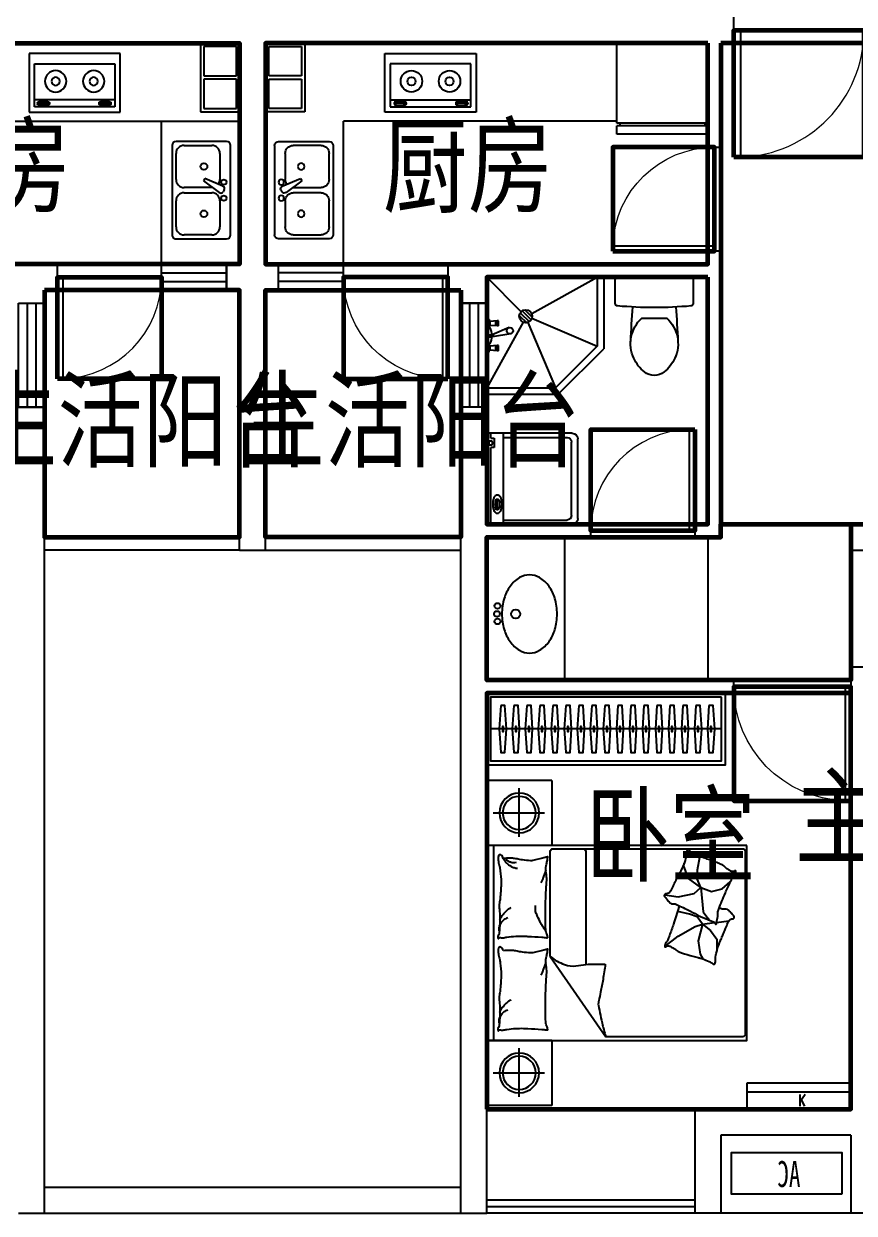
# Model space of a CAD drawing. Extents: x 963421 to 998221, y -625243 to -609443.
# Drawn here: x 979062 to 985446, y -625243 to -616093 of the extents above; entities that cross this region are included whole.
import ezdxf

# ---------------------------------------------------------------- set-up
doc = ezdxf.new("R2010")
doc.units = 0
doc.header["$LTSCALE"] = 1000
doc.header["$MEASUREMENT"] = 0
doc.linetypes.add('HIDDEN', pattern=[7.5, 5, -2.5])
doc.layers.get('0').update_dxf_attribs({"linetype": 'CONTINUOUS'})
for name, color, linetype in [('BATH', 8, 'CONTINUOUS'), ('Elec(电器)', 33, 'CONTINUOUS'), ('F1', 223, 'CONTINUOUS'), ('FUR', 8, 'CONTINUOUS'), ('j家具示意', 8, 'CONTINUOUS'), ('Lvtry(厨卫)', 136, 'CONTINUOUS'), ('WALL', 2, 'CONTINUOUS'), ('WINDOW', 4, 'CONTINUOUS'), ('家具', 8, 'CONTINUOUS'), ('家具示意', 8, 'CONTINUOUS')]:
    doc.layers.add(name, color=color, linetype=linetype)
for name, color, linetype, lineweight in [('GT_卧室', 1, 'CONTINUOUS', 60), ('GT_卫生间', 5, 'CONTINUOUS', 60), ('GT_厨房', 4, 'CONTINUOUS', 60), ('GT_过道', 30, 'CONTINUOUS', 60), ('GT_门', 245, 'CONTINUOUS', 60), ('GT_阳台', 6, 'CONTINUOUS', 60), ('GT_餐厅', 3, 'CONTINUOUS', 60), ('文字标注', 121, 'CONTINUOUS', 0)]:
    doc.layers.add(name, color=color, linetype=linetype, lineweight=lineweight)
doc.styles.add('-黑体', font='simhei.ttf', dxfattribs={"width": 0.8})
doc.styles.add('_ZBHZ', font='simhei.ttf', dxfattribs={"width": 0.8})
doc.styles.add('DIM_FONT', font='ZBTXT.shx', dxfattribs={"width": 0.8})

# ---------------------------------------------------------------- blocks, each defined once
blk = doc.blocks.new('A$C505D2F39')
at = {"layer": 'F1'}
for p, q in [((526.4, 301.1), (0, 301.1)), ((0, 301.1), (0, 0)), ((250.4, 275.9), (25.2, 275.9)), ((25.2, 275.9), (25.2, 24.7)), ((250.4, 24.7), (250.4, 275.9)), ((501.2, 275.9), (275.6, 275.9)), ((275.6, 275.9), (275.6, 24.7)), ((501.2, 24.7), (501.2, 275.9)), ((526.4, 0), (526.4, 301.1)), ((0, 0), (526.4, 0)), ((25.2, 24.7), (250.4, 24.7)), ((275.6, 24.7), (501.2, 24.7))]:
    blk.add_line(p, q, dxfattribs=at)
blk = doc.blocks.new('A$C179D235A')
at = {"layer": 'BATH'}
for p, q in [((0, 0), (0, 450)), ((0, 450), (700, 450)), ((40, 370.4), (40, 40)), ((660, 370.4), (40, 370.4)), ((660, 40), (660, 370.4)), ((700, 450), (700, 0)), ((40, 95.7), (660, 95.7)), ((40, 40), (660, 40)), ((71.2, 73.5), (71.3, 61.8)), ((146.3, 64), (81.7, 64)), ((81.7, 64), (81.7, 47.4)), ((81.7, 47.4), (146.3, 47.4)), ((146.3, 47.4), (146.3, 64)), ((163, 72.3), (163, 61.8)), ((544.2, 73.5), (544.3, 61.8)), ((554.7, 64), (554.7, 47.4)), ((619.3, 64), (554.7, 64)), ((554.7, 47.4), (619.3, 47.4)), ((619.3, 47.4), (619.3, 64)), ((636, 72.3), (636, 61.8)), ((700, 0), (0, 0))]:
    blk.add_line(p, q, dxfattribs=at)
for centre, radius in [((203.7, 237), 82.5), ((496.3, 237), 82.5), ((203.7, 237), 31.6), ((496.3, 237), 31.6)]:
    blk.add_circle(centre, radius, dxfattribs=at)
for centre, radius, start, end in [((75.4, 72.3), 4.03, 121.91056, 180), ((75.4, 72.3), 4.03, 180, 197.94544), ((75.4, 61.8), 4.03, 121.91056, 180), ((75.4, 61.8), 4.03, 180, 238.08944), ((95.1, 40.7), 41.3, 104.46313, 121.91056), ((95.1, 30.1), 41.3, 104.46313, 121.91056), ((95.1, 93.4), 41.3, 238.08944, 251.08449), ((108.3, -10.7), 94.4, 96.09827, 104.46313), ((108.3, -21.3), 94.4, 96.09827, 104.46313), ((117.2, -93.3), 177.5, 90, 96.09827), ((117.2, -103.9), 177.5, 90, 96.09827), ((117.2, -93.3), 177.5, 83.90173, 90), ((117.2, -103.9), 177.5, 83.90173, 90), ((126, -10.7), 94.4, 75.53687, 83.90173), ((126, -21.3), 94.4, 75.53687, 83.90173), ((126, 144.8), 94.4, 282.46105, 284.46313), ((139.2, 40.7), 41.3, 58.08944, 75.53687), ((139.2, 30.1), 41.3, 58.08944, 75.53687), ((139.2, 93.4), 41.3, 284.46313, 301.91056), ((158.9, 72.3), 4.03, 0, 58.08944), ((158.9, 61.8), 4.03, 360, 58.08944), ((158.9, 61.8), 4.03, 301.91056, 360), ((548.4, 72.3), 4.03, 121.91056, 180), ((548.4, 72.3), 4.03, 180, 197.94544), ((548.4, 61.8), 4.03, 121.91056, 180), ((548.4, 61.8), 4.03, 180, 238.08944), ((568.1, 40.7), 41.3, 104.46313, 121.91056), ((568.1, 30.1), 41.3, 104.46313, 121.91056), ((568.1, 93.4), 41.3, 238.08944, 251.08449), ((581.3, -10.7), 94.4, 96.09827, 104.46313), ((581.3, -21.3), 94.4, 96.09827, 104.46313), ((590.1, -93.3), 177.5, 90, 96.09827), ((590.1, -103.9), 177.5, 90, 96.09827), ((590.1, -93.3), 177.5, 83.90173, 90), ((590.1, -103.9), 177.5, 83.90173, 90), ((599, -10.7), 94.4, 75.53687, 83.90173), ((599, -21.3), 94.4, 75.53687, 83.90173), ((599, 144.8), 94.4, 282.46105, 284.46313), ((612.2, 40.7), 41.3, 58.08944, 75.53687), ((612.2, 30.1), 41.3, 58.08944, 75.53687), ((612.2, 93.4), 41.3, 284.46313, 301.91056), ((631.9, 72.3), 4.03, 0, 58.08944), ((631.9, 61.8), 4.03, 0, 58.08944), ((631.9, 61.8), 4.03, 301.91056, 360)]:
    blk.add_arc(centre, radius, start, end, dxfattribs=at)
blk = doc.blocks.new('A$C5B633F4C')
at = {"layer": 'BATH'}
for p, q in [((0, 419), (0, 30.7)), ((719.3, 449.6), (30.7, 449.6)), ((92, 367.9), (293.2, 367.9)), ((343.6, 390.8), (284.4, 251.8)), ((373, 401.3), (387.2, 393)), ((456.8, 367.9), (658, 367.9)), ((750, 30.7), (750, 419)), ((30.7, 92), (30.7, 306.6)), ((302.1, 241.6), (392.8, 362.4)), ((354.6, 305.8), (354.6, 92)), ((395.4, 92), (395.4, 306.6)), ((719.3, 306.6), (719.3, 92)), ((284.4, 251.8), (302.1, 241.6)), ((30.7, 0), (719.3, 0)), ((293.2, 30.7), (92, 30.7)), ((658, 30.7), (456.8, 30.7))]:
    blk.add_line(p, q, dxfattribs=at)
for centre, radius in [((313.7, 398.5), 20.4), ((436.3, 398.5), 20.4), ((193.8, 245.3), 25.5), ((556.2, 245.3), 25.5)]:
    blk.add_circle(centre, radius, dxfattribs=at)
for centre, radius, start, end in [((30.7, 419), 30.7, 90, 180), ((92, 306.6), 61.3, 90, 180), ((293.2, 306.6), 61.3, 56.60703, 90), ((362.8, 383.6), 20.4, 60, 159.46232), ((377, 375.3), 20.4, 320.53768, 60), ((456.8, 306.6), 61.3, 90, 180), ((658, 306.6), 61.3, 0, 90), ((719.3, 419), 30.7, 0, 90), ((92, 92), 61.3, 180, 270), ((293.2, 92), 61.3, 270, 0), ((456.8, 92), 61.3, 180, 270), ((658, 92), 61.3, 270, 0), ((30.7, 30.7), 30.7, 180, 270), ((719.3, 30.7), 30.7, 270, 0)]:
    blk.add_arc(centre, radius, start, end, dxfattribs=at)
at = {"layer": 'BATH', "style": 'DIM_FONT', "width": 0.8, "flags": 9}
for tag in ['XSIZE', 'YSIZE']:
    blk.add_attdef(tag, (375, 449.6), '', height=0.371, rotation=270, dxfattribs=at)
blk = doc.blocks.new('_E10NWL')
for p, q in [((-275, 0), (275, 0)), ((-275, -482), (-275, 0)), ((275, 0), (275, -482)), ((275, -482), (-275, -482)), ((-275, -550), (-275, -499.1)), ((275, -499.1), (-275, -499.1)), ((-256.6, -482), (-256.6, -499.1)), ((256.6, -482), (256.6, -499.1)), ((275, -499.1), (275, -550)), ((275, -550), (-275, -550))]:
    blk.add_line(p, q)
at = {"style": 'DIM_FONT', "width": 0.8, "flags": 9}
for tag in ['XSIZE', 'YSIZE']:
    blk.add_attdef(tag, (0, 0), '', height=0.5, dxfattribs=at)
blk = doc.blocks.new('A$C77202156')
at = {"layer": 'BATH'}
for p, q in [((350, 900), (0, 550)), ((50, 529.3), (370.7, 850)), ((900, 900), (350, 900)), ((584.5, 347.6), (370.7, 850)), ((900, 850), (370.7, 850)), ((620.7, 345.5), (900, 850)), ((900, 0), (900, 900)), ((0, 0), (0, 550)), ((810, 564.6), (810, 525)), ((810, 564.6), (820, 564.6)), ((820, 564.6), (875, 560)), ((820, 564.6), (820, 525)), ((830, 564.6), (830, 525)), ((875, 530), (875, 560)), ((875, 560), (875, 530)), ((900, 575), (880, 575)), ((880, 575), (880, 515)), ((900, 575), (899.9, 325)), ((50, 0), (50, 529.3)), ((552.5, 315.5), (50, 529.3)), ((810, 525), (820, 525)), ((820, 525), (875, 530)), ((900, 515), (875, 515)), ((715.4, 435.2), (855.9, 457.2)), ((727.2, 386.6), (857.7, 442.4)), ((732.5, 432.8), (732.5, 432.8)), ((809.9, 374.6), (809.9, 335)), ((809.9, 374.6), (819.9, 374.6)), ((819.9, 374.6), (819.9, 335)), ((819.9, 374.6), (874.9, 370)), ((829.9, 374.6), (829.9, 335)), ((900, 457.4), (857.7, 457.4)), ((900, 442.4), (857.7, 442.4)), ((899.9, 385), (874.9, 385)), ((874.9, 370), (874.9, 340)), ((874.9, 340), (874.9, 370)), ((879.9, 385), (879.9, 325)), ((554.5, 279.3), (50, 0)), ((607.1, 250.5), (550.5, 307.1)), ((627.6, 258.3), (558.3, 327.6)), ((641.7, 272.5), (572.4, 341.7)), ((649.5, 293), (592.9, 349.5)), ((809.9, 335), (819.9, 335)), ((819.9, 335), (874.9, 340)), ((899.9, 325), (879.9, 325)), ((635.3, 264.7), (900, 0)), ((0, 0), (900, 0))]:
    blk.add_line(p, q, dxfattribs=at)
for centre, radius in [((721.7, 411), 25), ((857.7, 449.9), 7.5)]:
    blk.add_circle(centre, radius, dxfattribs=at)
blk.add_arc((1008.3, 449.9), 148.3, 153.98453, 205.963, dxfattribs=at)
blk.add_ellipse((600, 300), major_axis=(35.4, 35.4), ratio=1, dxfattribs=at)
blk = doc.blocks.new('TP6')
blk.add_lwpolyline([(20, -300), (200.8, -300, 0.388903), (220.7, -281.7, 0.043619), (220.7, 281.7, 0.388903), (200.8, 300), (20, 300, 0.414214), (0, 280), (0, -280, 0.414214), (20, -300, 0.414214)], format="xyb")
blk.add_lwpolyline([(623.4, 157.5, 0.325454), (314.1, 96.3), (314.1, -96.3, 0.325454), (623.4, -157.5, 0.11195), (728.4, -76.5, 0.35994), (728.4, 76.5, 0.11195)], format="xyb", close=True)
for centre, start, end in [((821.6, -7004.3), 92.61819, 94.72691), ((821.6, 7004.3), 265.27309, 267.38181)]:
    blk.add_arc(centre, 7193.5, start, end)
blk = doc.blocks.new('_E12QMA')
for centre, radius in [((-57.4, -41.7), 22.1), ((0, -37.5), 22.1), ((61.8, -41.7), 22.1), ((0, -181.7), 35.3)]:
    blk.add_circle(centre, radius)
for centre, radius, start, end in [((0, -499.9), 424.2, 90, 106.29491), ((0, -499.9), 424.2, 73.70509, 90), ((-77.1, -329.5), 234.6, 125.21186, 149.59017), ((-30.5, -395.5), 315.5, 106.29491, 125.21186), ((30.5, -395.5), 315.5, 54.78814, 73.70509), ((77.1, -329.5), 234.6, 30.40983, 54.78814), ((-148.3, -287.7), 152.1, 149.59017, 180), ((148.3, -287.7), 152.1, 360, 390.40983), ((-148.3, -287.7), 152.1, 180, 210.40983), ((-77.1, -245.9), 234.6, 210.40983, 234.78814), ((77.1, -245.9), 234.6, 305.21186, 329.59017), ((148.3, -287.7), 152.1, 329.59017, 360), ((-30.5, -179.8), 315.5, 234.78814, 253.70509), ((30.5, -179.8), 315.5, 286.29491, 305.21186), ((0, -75.5), 424.2, 253.70509, 270), ((0, -75.5), 424.2, 270, 286.29491)]:
    blk.add_arc(centre, radius, start, end)
at = {"style": 'DIM_FONT', "width": 0.8, "flags": 9}
for tag in ['XSIZE', 'YSIZE']:
    blk.add_attdef(tag, (0, 0), '', height=0.5, dxfattribs=at)
blk = doc.blocks.new('*U38')
blk.add_line((-970, -275), (804.4, -275))
for points in [[(-1000, 0), (834.4, 0), (834.4, -550), (-1000, -550)], [(-970, -30), (804.4, -30), (804.4, -520), (-970, -520)]]:
    blk.add_lwpolyline(points, close=True)
at = {"elevation": 0}
for points in [[(-874, -95), (-862, -275), (-874, -455), (-906, -455), (-918, -275), (-906, -95)], [(-774, -95), (-762, -275), (-774, -455), (-806, -455), (-818, -275), (-806, -95)], [(-674, -95), (-662, -275), (-674, -455), (-706, -455), (-718, -275), (-706, -95)], [(-574, -95), (-562, -275), (-574, -455), (-606, -455), (-618, -275), (-606, -95)], [(-474, -95), (-462, -275), (-474, -455), (-506, -455), (-518, -275), (-506, -95)], [(-374, -95), (-362, -275), (-374, -455), (-406, -455), (-418, -275), (-406, -95)], [(-274, -95), (-262, -275), (-274, -455), (-306, -455), (-318, -275), (-306, -95)], [(-174, -95), (-162, -275), (-174, -455), (-206, -455), (-218, -275), (-206, -95)], [(-74, -95), (-62, -275), (-74, -455), (-106, -455), (-118, -275), (-106, -95)], [(26, -95), (38, -275), (26, -455), (-6, -455), (-18, -275), (-6, -95)], [(126, -95), (138, -275), (126, -455), (94, -455), (82, -275), (94, -95)], [(226, -95), (238, -275), (226, -455), (194, -455), (182, -275), (194, -95)], [(326, -95), (338, -275), (326, -455), (294, -455), (282, -275), (294, -95)], [(426, -95), (438, -275), (426, -455), (394, -455), (382, -275), (394, -95)], [(526, -95), (538, -275), (526, -455), (494, -455), (482, -275), (494, -95)], [(626, -95), (638, -275), (626, -455), (594, -455), (582, -275), (594, -95)], [(726, -95), (738, -275), (726, -455), (694, -455), (682, -275), (694, -95)]]:
    blk.add_lwpolyline(points, close=True, dxfattribs=at)
at = {"ltscale": 15, "elevation": 0}
for points in [[(-894, -255), (-886, -255), (-886, -295), (-894, -295)], [(-794, -255), (-786, -255), (-786, -295), (-794, -295)], [(-694, -255), (-686, -255), (-686, -295), (-694, -295)], [(-594, -255), (-586, -255), (-586, -295), (-594, -295)], [(-494, -255), (-486, -255), (-486, -295), (-494, -295)], [(-394, -255), (-386, -255), (-386, -295), (-394, -295)], [(-294, -255), (-286, -255), (-286, -295), (-294, -295)], [(-194, -255), (-186, -255), (-186, -295), (-194, -295)], [(-94, -255), (-86, -255), (-86, -295), (-94, -295)], [(6, -255), (14, -255), (14, -295), (6, -295)], [(106, -255), (114, -255), (114, -295), (106, -295)], [(206, -255), (214, -255), (214, -295), (206, -295)], [(306, -255), (314, -255), (314, -295), (306, -295)], [(406, -255), (414, -255), (414, -295), (406, -295)], [(506, -255), (514, -255), (514, -295), (506, -295)], [(606, -255), (614, -255), (614, -295), (606, -295)], [(706, -255), (714, -255), (714, -295), (706, -295)]]:
    blk.add_lwpolyline(points, close=True, dxfattribs=at)
blk = doc.blocks.new('A$C345B1298')
at = {"layer": '家具示意'}
for p, q in [((0, 500), (500, 500)), ((0, 500), (0, 0)), ((500, 0), (500, 500)), ((250, 65.4), (250, 439.3)), ((449.6, 250), (55.2, 250)), ((0, 0), (500, 0))]:
    blk.add_line(p, q, dxfattribs=at)
for radius in [153, 127.5]:
    blk.add_circle((250, 250), radius, dxfattribs=at)
blk = doc.blocks.new('A$C249E5B17')
at = {"layer": 'j家具示意'}
for p, q in [((52.9, 0), (52.9, 1500)), ((489, 853.5), (916.4, 1471.6)), ((1968.3, 1471.6), (916.4, 1471.6)), ((1988.3, 45.8), (1988.3, 1451.6)), ((761.6, 45.8), (761.6, 915.3)), ((489, 853.5), (489, 45.8)), ((1626.9, 734), (1640.8, 836.8)), ((1640.8, 836.8), (1660.8, 872.8)), ((1368.9, 777.6), (1472.9, 698.4)), ((1658.5, 605.5), (1626.9, 734)), ((1769.2, 720.1), (1769.2, 813)), ((1472.9, 698.4), (1603.2, 623.3)), ((1658.5, 605.5), (1721.8, 654.9)), ((1721.8, 654.9), (1769.2, 720.1)), ((1603.2, 623.3), (1658.5, 605.5)), ((1658.5, 605.5), (1617.1, 548.2)), ((1658.5, 605.5), (1752.7, 593.7)), ((1664.4, 510), (1700.5, 559.9)), ((1700.5, 559.9), (1709.1, 572)), ((1767.4, 591.9), (1862, 580)), ((1559.8, 528.4), (1470.9, 508.6)), ((1617.1, 548.2), (1559.8, 528.4)), ((1645.5, 324.3), (1664.4, 510)), ((1368.8, 381), (1471.9, 394.8)), ((1471.9, 394.8), (1594, 369)), ((1594, 369), (1645.5, 324.3)), ((1645.5, 324.3), (1552.7, 255.4)), ((1645.5, 324.3), (1618, 257.2)), ((1645.5, 324.3), (1728, 355.2)), ((1728, 355.2), (1810.5, 334.6)), ((1810.5, 334.6), (1873.1, 281)), ((1552.7, 255.4), (1514.9, 160.8)), ((1618, 257.2), (1621.5, 188.4)), ((1621.5, 188.4), (1638.6, 90.3)), ((1514.9, 160.8), (1518.3, 136.8)), ((509, 25.8), (1968.3, 25.8)), ((1638.6, 90.3), (1645.1, 87))]:
    blk.add_line(p, q, dxfattribs=at)
blk.add_lwpolyline([(2000.5, 0), (0.5, 0), (0.5, 1500), (2000.5, 1500)], close=True, dxfattribs=at)
for points in [[(912.2, 914.1, 0.007867), (894.4, 1031.7, 0.009508), (876.4, 1128.5, 0.006616), (862, 1193.5, -0.023828), (858.7, 1211.7, -0.080713), (859.2, 1230.3, -0.009591), (891.1, 1382.9, -0.013133), (899.7, 1416.4, -0.007859), (916.4, 1471.6)], [(127.3, 810.2, -0.263368), (108.5, 782.3, -0.494818), (89.8, 791.4, -0.049225), (88, 809.1, -0.036831), (89.8, 832.8, -0.031893), (97.9, 870.7, 0.035782), (104.9, 904.6, 0.032941), (110.8, 994.3, 0.026564), (104.9, 1105.5, 0.017905), (99.5, 1143, -0.033397), (97.3, 1163.3, -0.03204), (98, 1200.3, 0.018442), (101, 1264.7, 0.010837), (100.3, 1329.4, 0.014624), (97.3, 1377.3, 0.111249), (90, 1399.9, -0.153708), (86, 1416.8, -0.076444), (87.7, 1424.2, -0.215512), (89.8, 1426.2, -0.585858), (92.8, 1423.5, 0.363489), (95.4, 1418.6, 0.191716), (106.9, 1418.6, -0.129675), (123.5, 1420.5, -0.01735), (140.3, 1417.5, 0.019326), (155.4, 1414.9, 0.018818), (223.8, 1408.3, 0.021828), (283.1, 1407.4, 0.006204), (316.9, 1408.8, 0.001963), (423.8, 1414.9, 0.028341), (459.9, 1419.2, -0.117014), (468.8, 1418.6, -0.36606), (469.8, 1417.2, -0.03973), (467, 1403.6, -0.048309), (461.5, 1389.9, 0.062981), (457.6, 1379.2, 0.04058), (454.2, 1355.8, 0.014345), (451.9, 1289.1, 0.005484), (452.7, 1163.6, 0.007153), (455.7, 1067.5, 0.008762), (458.4, 1024.9, -0.008153), (461.3, 979.2, -0.06251), (456.9, 922.1, 0.078669), (454.9, 876.5, 0.047825), (459.6, 854.1, -0.034494), (467, 823.4, -0.023571), (470, 798, -0.510228), (468.8, 797.1), (438.8, 804.6), (356.2, 825.2, 0.073041), (336.7, 827.2, 0.023305), (275.5, 821.5, 0.018299), (252.7, 817.4, -0.01097), (214.7, 810.1, -0.042281), (180.4, 807.2, -0.027201), (127, 810.1)], [(95.4, 1366.1, 0.088153), (98.9, 1331.5, 0.088153), (114.2, 1300.3, 0.077547), (135.8, 1278.7, 0.077547), (162.9, 1264.7)], [(101.1, 1284.1, 0.027842), (111.7, 1260.3, 0.048685), (119.8, 1247.8, 0.023666), (144.1, 1219.8, 0.031223), (164.8, 1200.8, 0.046801), (172.5, 1195.7, 0.023191), (189.2, 1187.7)], [(454.2, 900.6, 0.009729), (445.1, 927.9, 0.009729), (435.1, 954.8, 0.007971), (426, 976.6, 0.007971), (416.3, 998)], [(489, 853.5, -0.085272), (599.1, 916.8, -0.124044), (686.7, 926), (782.1, 912.4), (912.2, 914.1)], [(1480.9, 464, 0.025626), (1478.1, 475.6, 0.0108), (1436.5, 604.9, 0.00456), (1405.3, 692.4, 0.01125), (1391.5, 727.5, 0.069394), (1380.4, 746.3, -0.079756), (1371, 762.9, -0.106399), (1368.9, 777.6, -0.328642), (1372.3, 781.6, -0.299547), (1378.8, 779.2, 0.189917), (1387.6, 773.7, 0.033518), (1397.9, 772.5, 0.075627), (1402.5, 773, 0.053489), (1410.3, 776, 0.017838), (1432.3, 788.1, 0.038394), (1456.6, 805.3, -0.059529), (1472.7, 815.7, -0.035943), (1498.9, 826.3, -0.011245), (1585.2, 851.9, -0.006203), (1624.8, 862.2, 0.010783), (1647.5, 868.3, 0.019485), (1660.8, 872.8, 0.005062), (1711, 892.4, 0.101392), (1736.3, 909.1, -0.223768), (1749.7, 914, -0.25558), (1754.3, 910.9, -0.081563), (1759.4, 895.2, -0.071805), (1759.5, 878.1, 0.069985), (1759.6, 860.5, 0.03546), (1772.6, 801, 0.029432), (1797.3, 732, 0.001554), (1811.7, 698.6, -0.00152), (1826.3, 664.5, -0.004735), (1841, 629.3, 0.00382), (1859.1, 585.5, 0.296001), (1891.4, 563.6, -0.649774), (1900.4, 542.2, -0.02319), (1895.8, 537.7, 0.0288), (1892.1, 534, 0.005727), (1886.3, 527.4, -0.004358), (1878.7, 518.8, -0.027528), (1861.9, 501.8, -0.046214), (1850.4, 493.2, -0.194121), (1833.7, 490.4, 0.133719), (1809.7, 489.3, 0.005779), (1787.7, 481.8, 0.008882)], [(127.3, 101, -0.263368), (108.5, 73, -0.494818), (89.8, 82.2, -0.049225), (88, 99.9, -0.036831), (89.8, 123.5, -0.031893), (97.9, 161.5, 0.035782), (104.9, 195.4, 0.032941), (110.8, 285.1, 0.026564), (104.9, 396.3, 0.017905), (99.5, 433.8, -0.033397), (97.3, 454, -0.03204), (98, 491.1, 0.018442), (101, 555.4, 0.010837), (100.3, 620.2, 0.014624), (97.3, 668.1, 0.111249), (90, 690.6, -0.153708), (86, 707.5, -0.076444), (87.7, 715, -0.215512), (89.8, 716.9, -0.585858), (92.8, 714.3, 0.363489), (95.4, 709.4, 0.191716), (106.9, 709.4, -0.129675), (123.5, 711.3, -0.01735), (140.3, 708.3, 0.019326), (155.4, 705.7, 0.018818), (223.8, 699, 0.021828), (283.1, 698.1, 0.006204), (316.9, 699.5, 0.001963), (423.8, 705.7, 0.028341), (459.9, 709.9, -0.117014), (468.8, 709.4, -0.36606), (469.8, 708, -0.03973), (467, 694.4, -0.048309), (461.5, 680.6, 0.062981), (457.6, 670, 0.04058), (454.2, 646.6, 0.014345), (451.9, 579.8, 0.005484), (452.7, 454.4, 0.007153), (455.7, 358.2, 0.008762), (458.4, 315.7, -0.008153), (461.3, 270, -0.06251), (456.9, 212.9, 0.078669), (454.9, 167.3, 0.047825), (459.6, 144.9, -0.034494), (467, 114.1, -0.023571), (470, 88.8, -0.510228), (468.8, 87.8), (438.8, 95.3), (356.2, 116, 0.073041), (336.7, 118, 0.023305), (275.5, 112.2, 0.018299), (252.7, 108.2, -0.01097), (214.7, 100.8, -0.042281), (180.4, 97.9, -0.027201), (127, 100.8)], [(95.4, 656.8, 0.088153), (98.9, 622.3, 0.088153), (114.2, 591.1, 0.077547), (135.8, 569.5, 0.077547), (162.9, 555.4)], [(455.7, 660.6, 0.016108), (429.5, 621.7, 0.024599), (414.4, 594.9, 0.009477), (391.1, 545.8, 0.015937), (378.8, 516, 0.072521), (375.2, 499.6, 0.033339), (375, 463.4)], [(101.1, 574.8, 0.027842), (111.7, 551.1, 0.048685), (119.8, 538.5, 0.023666), (144.1, 510.6, 0.031223), (164.8, 491.6, 0.046801), (172.5, 486.5, 0.023191), (189.2, 478.4)], [(454.2, 191.4, 0.009729), (445.1, 218.7, 0.009729), (435.1, 245.6, 0.007971), (426, 267.3, 0.007971), (416.3, 288.8)], [(127.3, 100.8, -0.077379), (152.6, 135.6, -0.077379), (187.3, 161.1, -0.047525), (212, 171, -0.047525), (238, 176.1)], [(143.3, 99.3, -0.05369), (156.3, 113.5, -0.070312), (168.6, 121.6, -0.015448), (177.1, 125.4, -0.013244), (187.3, 129.1, -0.082127), (205.4, 132.1, -0.064164), (228.6, 129.1)]]:
    blk.add_lwpolyline(points, format="xyb", dxfattribs=at)
blk.add_lwpolyline([(1583.7, 58.1, 0.101392), (1559.7, 39.5, -0.223768), (1546.7, 33.6, -0.25558), (1541.9, 36.4, -0.081563), (1535.6, 51.6, -0.071805), (1534.2, 68.7, 0.069985), (1532.7, 86.2, 0.03546), (1515.3, 144.5, 0.029432), (1485.3, 211.5, 0.001554), (1468.4, 243.6, -0.00152), (1451.2, 276.5, -0.004735), (1433.9, 310.5, 0.00382), (1412.5, 352.7, 0.296001), (1378.6, 372.1, -0.649774), (1368, 392.8, -0.02319), (1372.2, 397.6, 0.0288), (1375.6, 401.6, 0.005727), (1380.9, 408.6, -0.004358), (1387.8, 417.8, -0.027528), (1403.3, 436, -0.046214), (1414, 445.5, -0.194121), (1430.5, 449.5, 0.133719), (1454.3, 452.5, 0.011505), (1496.7, 471.2, 0.008882), (1550.5, 497.5, 0.012426), (1618.9, 534.6, -0.033612), (1644.7, 547.3), (1701, 570.3), (1744.5, 588.1, 0.224341), (1757.8, 602.6, -0.722772), (1766.6, 602.8, -0.103513), (1767.1, 599, 0.053465), (1767.4, 591.8, 0.030109), (1772, 568.7, -0.031436), (1776.4, 546.6, -0.05324), (1776.9, 531.5, 0.05518), (1777.3, 516.9, 0.056271), (1783.9, 491.6, 0.0108), (1835.3, 365.9, 0.00456), (1873.1, 281, 0.01125), (1889.5, 247.1, 0.069394), (1902.1, 229.2, -0.079756), (1912.7, 213.3, -0.106399), (1915.9, 198.9, -0.328642), (1912.9, 194.6, -0.299547), (1906.2, 196.5, 0.189917), (1897, 201.3, 0.033518), (1886.7, 201.7, 0.075627), (1882.1, 200.8, 0.053489), (1874.5, 197.3, 0.017838), (1853.5, 183.5, 0.038394), (1830.7, 164.5, -0.059529), (1815.4, 152.9, -0.035943), (1790.1, 140.3, -0.011245), (1705.9, 108.1, -0.006203), (1667.3, 94.9, 0.010783), (1645.1, 87, 0.019485), (1632.2, 81.6, 0.005062)], format="xyb", close=True, dxfattribs=at)
for centre, start, end in [((1968.3, 1451.6), 0, 90), ((509, 45.8), 180, 270), ((741.6, 45.8), 270, 0), ((1968.3, 45.8), 270, 0)]:
    blk.add_arc(centre, 20, start, end, dxfattribs=at)
at = {"layer": 'j家具示意', "style": 'DIM_FONT', "width": 0.8, "flags": 9}
for tag in ['XSIZE', 'YSIZE']:
    blk.add_attdef(tag, (0.5, 0), '', height=0.5, rotation=90, dxfattribs=at)
blk = doc.blocks.new('A$C61AC3AE4')
for p in [(1500, 2000), (1500, 0)]:
    blk.add_blockref('A$C345B1298', p)
at = {"rotation": 180}
blk.add_blockref('A$C249E5B17', (2000.5, 2000), dxfattribs=at)
blk = doc.blocks.new('空调室外机2')
at = {"ltscale": 0.5}
blk.add_lwpolyline([(0, 0), (850, 0), (850, 320), (0, 320)], close=True, dxfattribs=at)
at = {"ltscale": 0.5, "style": '_ZBHZ', "width": 0.65}
blk.add_text('AC', height=200, dxfattribs=at).set_placement((319.3, 54.6))
blk = doc.blocks.new('洗衣机1')
at = {"layer": '家具'}
for p, q in [((400.6, 0), (-299.4, 0)), ((-299.4, -656.6), (-299.4, 0)), ((400.6, 0), (400.6, -656.6)), ((-262.4, -31.1), (-299.4, -31.1)), ((-262.4, -30.4), (-262.4, -56.9)), ((-262.4, -56.9), (-190.3, -56.9)), ((-190.3, -56.9), (-190.3, -30.4)), ((400.6, -31.1), (-190.3, -31.1)), ((208, -75.4), (208.1, -85.5)), ((217.1, -83.6), (217.1, -98)), ((273.2, -83.6), (217.1, -83.6)), ((273.2, -98), (273.2, -83.6)), ((287.6, -76.4), (287.6, -85.5)), ((-299.4, -125.5), (400.6, -125.5)), ((-266.6, -125.2), (-266.6, -617.7)), ((217.1, -98), (273.2, -98)), ((367.9, -125.2), (367.9, -617.7)), ((357.2, -700), (-256, -700)), ((333.2, -652.4), (-231.9, -652.4))]:
    blk.add_line(p, q, dxfattribs=at)
for points in [[(173.5, -81.9, 0.185158), (177.8, -93, 0.102042), (194.7, -105.5, 0.060862), (216.4, -112.4, 0.047173), (245.7, -115.2, 0.047173), (275, -112.4, 0.060862), (296.7, -105.5, 0.102042), (313.6, -93, 0.185158), (317.8, -81.9, 0.185158), (313.6, -70.9, 0.102042), (296.7, -58.4, 0.060862), (275, -51.5, 0.047173), (245.7, -48.7, 0.047173), (216.4, -51.5, 0.060862), (194.7, -58.4, 0.102042), (177.8, -70.9, 0.185158), (173.5, -81.9, 0.185158)], [(287.6, -76.4, 0.259034), (286, -73.4, 0.076276), (276, -69.1, 0.036515), (264.2, -67, 0.026615), (247.8, -66.1, 0.026615), (231.5, -67, 0.036515), (219.7, -69.1, 0.076276), (209.7, -73.4, 0.259034), (208.1, -76.4, 0.078462), (208.3, -77.5, 0.056762)], [(287.6, -85.5, 0.259034), (286, -82.5, 0.076276), (276, -78.3, 0.036515), (264.2, -76.1, 0.026615), (247.8, -75.3, 0.026615), (231.5, -76.1, 0.036515), (219.7, -78.3, 0.076276), (209.7, -82.5, 0.259034), (208.1, -85.5, 0.259034), (209.7, -88.5, 0.056762), (217.1, -92, 0.036515)], [(273.2, -93.4, 0.008736), (276, -92.8, 0.076276), (286, -88.5, 0.259034), (287.6, -85.5, 0.259034)]]:
    blk.add_lwpolyline(points, format="xyb", dxfattribs=at)
blk.add_circle((-224.5, -30.4), 15.2, dxfattribs=at)
for centre, radius, start, end in [((-231.9, -617.7), 34.7, 180, 270), ((333.2, -617.7), 34.7, 270, 0), ((-256, -656.6), 43.4, 180, 270), ((357.2, -656.6), 43.4, 270, 0)]:
    blk.add_arc(centre, radius, start, end, dxfattribs=at)
blk = doc.blocks.new('*U37')
at = {"linetype": 'HIDDEN', "ltscale": 0.3}
blk.add_line((0, -116.7), (800, -116.7), dxfattribs=at)
for p, q in [((407.6, -137.1), (407.6, -226.7)), ((447.9, -137.6), (407.6, -195.8)), ((445.3, -226.2), (419.6, -178.5))]:
    blk.add_line(p, q)
blk.add_lwpolyline([(800, -50), (0, -50), (0, -250), (800, -250)], close=True, dxfattribs=at)
blk = doc.blocks.new('$DorLib2D$00000001')
for p, q in [((0.45, 0.975), (0.5, 0.975)), ((0.45, 0), (0.45, 0.975)), ((0.5, 0), (0.5, 0.975)), ((0.5, 0), (0.45, 0))]:
    blk.add_line(p, q)
at = {"lineweight": 13}
blk.add_arc((0.475, 0), 0.975, 91.46928, 180, dxfattribs=at)
blk = doc.blocks.new('$TCHSYS$WIN2D')
for p, q in [((-0.5, 0.5), (0.5, 0.5)), ((-0.5, 0.5), (-0.5, -0.5)), ((0.5, 0.5), (0.5, -0.5)), ((0.5, 0.167), (-0.5, 0.167)), ((0.5, -0.167), (-0.5, -0.167)), ((-0.5, -0.5), (0.5, -0.5))]:
    blk.add_line(p, q)

msp = doc.modelspace()

# ---------------------------------------------------------------- linework, layer by layer
at = {"layer": 'BATH', "linetype": 'ByBlock'}
for p, q in [((978021, -616843.1), (980721, -616843.1)), ((980121, -617943.1), (980121, -616843.1)), ((983621, -616843.1), (981521, -616843.1)), ((981521, -617943.1), (981521, -616843.1))]:
    msp.add_line(p, q, dxfattribs=at)
at = {"layer": 'GT_卧室'}
msp.add_lwpolyline([(982621, -624443.1), (985421, -624443.1), (985421, -621243.1), (982621, -621243.1), (982621, -624443.1)], dxfattribs=at)
at = {"layer": 'GT_卫生间'}
msp.add_lwpolyline([(984321, -618043.1), (982621, -618043.1), (982621, -619943.1), (984321, -619943.1), (984321, -618043.1)], dxfattribs=at)
at = {"layer": 'GT_厨房'}
for points in [[(977321, -616243.1), (980721, -616243.1), (980721, -617943.1), (977321, -617943.1), (977321, -616243.1)], [(984321, -616243.1), (980921, -616243.1), (980921, -617943.1), (984321, -617943.1), (984321, -616243.1)]]:
    msp.add_lwpolyline(points, dxfattribs=at)
at = {"layer": 'GT_过道'}
msp.add_lwpolyline([(985421, -619943.1), (985421, -621143.1), (982621, -621143.1), (982621, -620043.1), (984421, -620043.1), (984421, -619943.1), (985421, -619943.1)], dxfattribs=at)
at = {"layer": 'GT_门'}
for points in [[(984521, -617118.1), (984521, -616143.1), (985521, -616143.1), (985521, -617118.1), (984521, -617118.1)], [(983591, -617843.1), (984371, -617843.1), (984371, -617043.1), (983591, -617043.1), (983591, -617843.1)], [(979321, -618823.1), (979321, -618043.1), (980121, -618043.1), (980121, -618823.1), (979321, -618823.1)], [(982321, -618823.1), (982321, -618043.1), (981521, -618043.1), (981521, -618823.1), (982321, -618823.1)], [(984221, -619213.1), (984221, -619993.1), (983421, -619993.1), (983421, -619213.1), (984221, -619213.1)], [(985421, -622070.6), (985421, -621193.1), (984521, -621193.1), (984521, -622070.6), (985421, -622070.6)]]:
    msp.add_lwpolyline(points, dxfattribs=at)
at = {"layer": 'GT_阳台'}
for points in [[(979221, -618143.1), (979221, -620043.1), (980721, -620043.1), (980721, -618143.1), (979221, -618143.1)], [(982421, -618143.1), (982421, -620043.1), (980921, -620043.1), (980921, -618143.1), (982421, -618143.1)]]:
    msp.add_lwpolyline(points, dxfattribs=at)
at = {"layer": 'GT_餐厅'}
msp.add_lwpolyline([(984421, -616243.1), (984421, -619943.1), (987468.2, -619943.1), (987468.2, -616243.1), (984421, -616243.1)], dxfattribs=at)
at = {"layer": 'WALL'}
for p, q in [((984521, -616243.1), (984521, -616043.1)), ((980721, -616243.1), (977321, -616243.1)), ((980721, -617943.1), (980721, -616243.1)), ((983721, -616243.1), (980921, -616243.1)), ((980921, -617943.1), (980921, -616243.1)), ((983721, -616243.1), (984321, -616243.1)), ((984321, -616243.1), (984321, -617043.1)), ((984421, -617043.1), (984421, -616243.1)), ((984421, -616243.1), (984521, -616243.1)), ((984321, -617043.1), (984421, -617043.1)), ((984421, -617843.1), (984321, -617843.1)), ((984321, -617843.1), (984321, -617943.1)), ((984421, -618043.1), (984421, -617843.1)), ((977321, -617943.1), (979121, -617943.1)), ((979321, -617943.1), (979121, -617943.1)), ((979321, -618143.1), (979321, -617943.1)), ((980721, -617943.1), (980621, -617943.1)), ((980621, -617943.1), (980621, -618143.1)), ((981021, -617943.1), (980921, -617943.1)), ((981021, -618143.1), (981021, -617943.1)), ((982521, -617943.1), (982321, -617943.1)), ((982321, -617943.1), (982321, -618143.1)), ((984321, -617943.1), (982521, -617943.1)), ((982621, -618243.1), (982621, -618043.1)), ((984321, -618043.1), (982621, -618043.1)), ((984321, -619943.1), (984321, -618043.1)), ((984421, -620043.1), (984421, -618043.1)), ((979221, -618143.1), (979321, -618143.1)), ((979221, -618243.1), (979221, -618143.1)), ((980621, -618143.1), (980721, -618143.1)), ((980721, -620143.1), (980721, -618143.1)), ((980921, -620143.1), (980921, -618143.1)), ((980921, -618143.1), (981021, -618143.1)), ((982321, -618143.1), (982421, -618143.1)), ((982421, -618143.1), (982421, -618243.1)), ((979021, -618243.1), (979221, -618243.1)), ((982421, -618243.1), (982621, -618243.1)), ((979221, -619043.1), (979021, -619043.1)), ((979221, -620043.1), (979221, -619043.1)), ((982621, -619043.1), (982421, -619043.1)), ((982421, -619043.1), (982421, -620043.1)), ((982621, -619943.1), (982621, -619043.1)), ((983421, -619943.1), (982621, -619943.1)), ((983421, -620043.1), (983421, -619943.1)), ((984321, -619943.1), (984221, -619943.1)), ((984221, -619943.1), (984221, -620043.1)), ((988821, -619943.1), (985421, -619943.1)), ((985421, -619943.1), (985421, -620143.1)), ((979221, -621243.1), (979221, -620043.1)), ((982421, -621243.1), (982421, -620043.1)), ((982621, -620043.1), (983421, -620043.1)), ((982621, -621143.1), (982621, -620043.1)), ((984221, -620043.1), (984421, -620043.1)), ((980721, -620143.1), (980921, -620143.1)), ((985421, -620143.1), (985521, -620143.1)), ((985521, -621043.1), (985421, -621043.1)), ((985421, -621043.1), (985421, -621143.1)), ((984521, -621143.1), (982621, -621143.1)), ((984521, -621243.1), (984521, -621143.1)), ((985421, -621143.1), (985421, -621243.1)), ((979221, -625243.1), (979221, -621243.1)), ((982421, -625243.1), (982421, -621243.1)), ((982621, -625243.1), (982621, -621243.1)), ((982621, -621243.1), (984521, -621243.1)), ((985421, -621243.1), (985421, -623943.1)), ((985421, -623943.1), (985421, -624443.1)), ((985421, -624443.1), (984221, -624443.1)), ((984221, -624443.1), (984221, -625243.1)), ((985421, -624643.1), (984421, -624643.1)), ((984421, -624643.1), (984421, -625243.1)), ((985421, -624643.1), (985421, -625243.1)), ((979021, -625243.1), (979221, -625243.1)), ((982421, -625243.1), (982621, -625243.1)), ((984421, -625243.1), (984221, -625243.1)), ((985621, -625243.1), (985421, -625243.1))]:
    msp.add_line(p, q, dxfattribs=at)
at = {"layer": 'WINDOW'}
for p, q in [((984521, -616243.1), (985521, -616243.1)), ((984321, -617843.1), (984321, -617043.1)), ((979321, -618143.1), (980121, -618143.1)), ((982321, -618143.1), (981521, -618143.1)), ((984221, -619943.1), (983421, -619943.1)), ((980721, -620043.1), (979221, -620043.1)), ((980921, -620043.1), (982421, -620043.1)), ((984321, -620043.1), (984321, -621143.1)), ((980721, -620143.1), (979221, -620143.1)), ((980921, -620143.1), (982421, -620143.1)), ((984221, -624443.1), (982621, -624443.1)), ((979221, -625043.1), (982421, -625043.1)), ((984221, -625143.1), (982621, -625143.1)), ((984221, -625193.1), (982621, -625193.1)), ((979221, -625243.1), (982421, -625243.1)), ((984221, -625243.1), (982621, -625243.1)), ((985421, -625243.1), (984321, -625243.1))]:
    msp.add_line(p, q, dxfattribs=at)
at = {"layer": '家具'}
msp.add_lwpolyline([(983221, -620043.1), (982621, -620043.1), (982621, -621143.1), (983221, -621143.1)], close=True, dxfattribs=at)

# ---------------------------------------------------------------- block references
at = {"xscale": -1}
msp.add_blockref('A$C61AC3AE4', (984621, -624413.7), dxfattribs=at)
at = {"layer": 'BATH', "linetype": 'ByBlock', "rotation": 180}
msp.add_blockref('A$C77202156', (983521, -618043.1), dxfattribs=at)
at = {"layer": 'BATH', "xscale": -1, "rotation": 90}
msp.add_blockref('TP6', (983909.3, -618043.1), dxfattribs=at)
at = {"layer": 'BATH', "xscale": -1}
msp.add_blockref('*U38', (983455.4, -621243.1), dxfattribs=at)
at = {"layer": 'Elec(电器)'}
msp.add_blockref('*U37', (984621, -624193.1), dxfattribs=at)
at = {"layer": 'Elec(电器)', "xscale": -1}
msp.add_blockref('空调室外机2', (985352, -625096.3, 0), dxfattribs=at)
at = {"layer": 'F1', "extrusion": (0, 0, -1), "xscale": -1, "zscale": -1, "rotation": 270}
msp.add_blockref('A$C505D2F39', (-980721, -616769.5), dxfattribs=at)
at = {"layer": 'F1', "extrusion": (0, 0, -1), "zscale": -1, "rotation": 90}
msp.add_blockref('A$C505D2F39', (-980921, -616769.5), dxfattribs=at)
at = {"layer": 'FUR', "xscale": -1}
msp.add_blockref('A$C179D235A', (979803.2, -616772.7), dxfattribs=at)
at = {"layer": 'FUR'}
msp.add_blockref('A$C179D235A', (981838.8, -616772.7), dxfattribs=at)
at = {"layer": 'FUR', "rotation": 270}
msp.add_blockref('A$C5B633F4C', (980201.7, -616998), dxfattribs=at)
at = {"layer": 'FUR', "xscale": -1, "rotation": 90}
msp.add_blockref('A$C5B633F4C', (981440.3, -616998), dxfattribs=at)
at = {"layer": 'Lvtry(厨卫)', "xscale": -1, "rotation": 90}
msp.add_blockref('洗衣机1', (982621, -619542.5), dxfattribs=at)
at = {"layer": 'WINDOW', "xscale": -1000, "yscale": -1000, "zscale": -1000}
msp.add_blockref('$DorLib2D$00000001', (985021, -616143.1), dxfattribs=at)
at = {"layer": 'WINDOW'}
for name, p, xscale, yscale, zscale, rotation in [('$DorLib2D$00000001', (984371, -617443.1), -800, 800, -800, 89.99999999994031), ('$TCHSYS$WIN2D', (980371, -618043.1), -500.0000000004654, -200, -500.0000000004654, 5.49303e-11), ('$TCHSYS$WIN2D', (981271, -618043.1), -500.0000000004654, 200, -500.0000000004654, 179.999999999945), ('$DorLib2D$00000001', (979721, -618043.1), -800, -800, -800, 5.49303e-11), ('$DorLib2D$00000001', (981921, -618043.1), -800, 800, -800, 179.999999999945), ('$TCHSYS$WIN2D', (979121, -618643.1), 800, 200, 800, 90.00000000006004), ('$TCHSYS$WIN2D', (982521, -618643.1), 800, -200, 800, 89.99999999994331), ('$DorLib2D$00000001', (983821, -619993.1), -800, -800, -800, 180.0000000018935), ('$DorLib2D$00000001', (984971, -621193.1), -900, 900, -900, 180.0000000019988)]:
    msp.add_blockref(name, p, dxfattribs=dict(at, xscale=xscale, yscale=yscale, zscale=zscale, rotation=rotation))
at = {"layer": '家具', "extrusion": (0, 0, -1), "xscale": -1.272727273404598, "yscale": 1.272727273404598, "zscale": -1.27272727272727}
msp.add_blockref('_E10NWL', (-983971, -616243.1), dxfattribs=at)
at = {"layer": '家具', "extrusion": (0, 0, -1), "xscale": -1, "zscale": -1, "rotation": 270}
msp.add_blockref('_E12QMA', (-982662.3, -620633.3), dxfattribs=at)

# ---------------------------------------------------------------- texts
at = {"layer": '文字标注', "style": '-黑体', "width": 0.8}
for s, p in [('厨房', (978115.1, -617483.6)), ('厨房', (981821.8, -617483.6)), ('生活阳台', (978665.9, -619441.9)), ('生活阳台', (980721, -619441.9)), ('主卧室', (984990.6, -622496.3)), ('卧室', (983376.7, -622633))]:
    msp.add_text(s, height=600, dxfattribs=at).set_placement(p)

doc.saveas('drawing.dxf')
